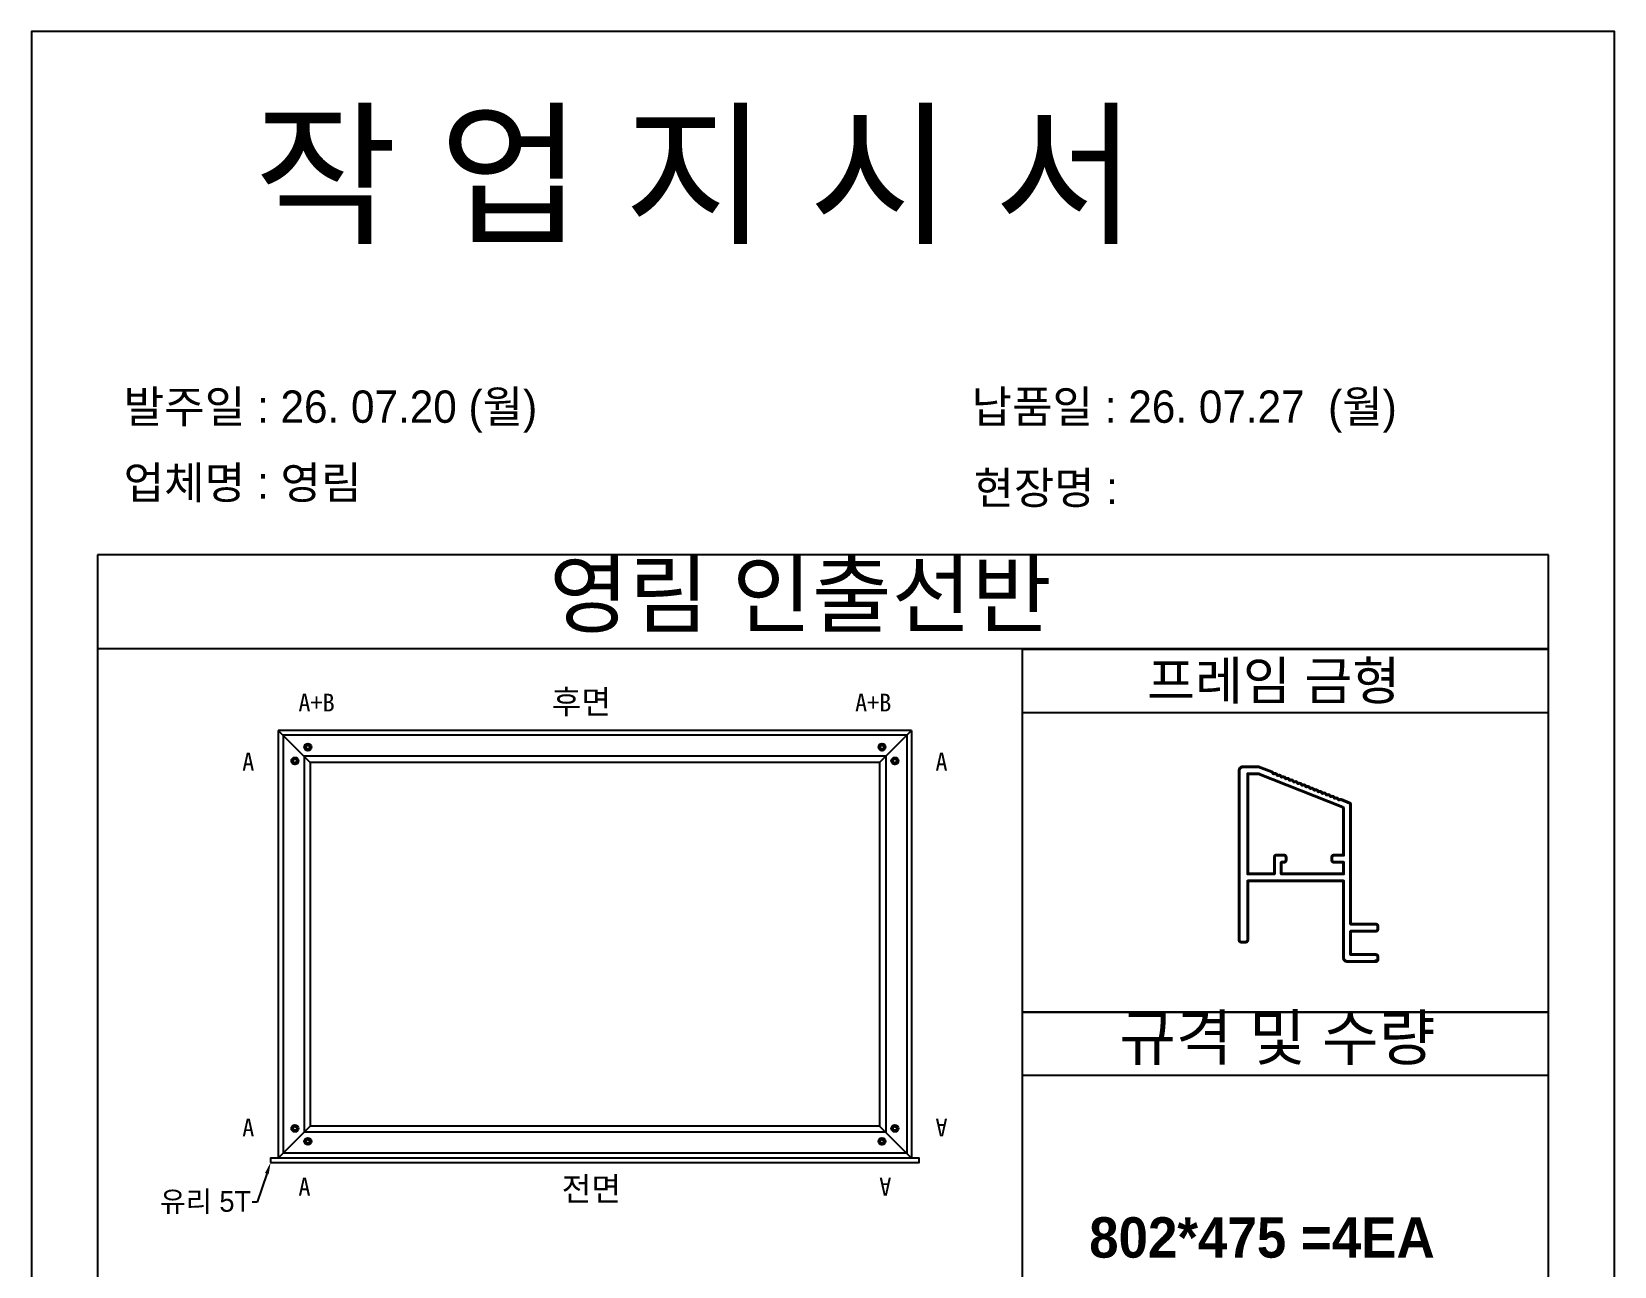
# Model space of a CAD drawing. Header units: millimetres. Extents: x -44117 to 256353, y -2095463 to 65325.
# Drawn here: x 94899 to 97570, y -1039914 to -1037831 of the extents above; entities that cross this region are included whole.
import ezdxf
from ezdxf import colors
from ezdxf.entities.mleader import LeaderData, LeaderLine
from ezdxf.math import Vec2, Vec3

# ---------------------------------------------------------------- set-up
doc = ezdxf.new("R2010")
doc.units = ezdxf.units.MM
doc.header["$LTSCALE"] = 10
for name, color, linetype in [('02 Glass', 4, 'Continuous'), ('02 Profile', 3, 'Continuous'), ('A', 1, 'Continuous')]:
    doc.layers.add(name, color=color, linetype=linetype)
doc.layers.add('1', color=2, linetype='Continuous', lineweight=40)
doc.layers.add('D', color=4, linetype='Continuous', lineweight=5)
doc.dimstyles.get("Standard").update_dxf_attribs({"dimtxt": 0.18, "dimasz": 0.18, "dimexe": 0.18, "dimexo": 0.0625, "dimgap": 0.09, "dimtad": 0, "dimtih": 1, "dimtoh": 1, "dimdec": 4, "dimzin": 0, "dimdsep": 46, "dimtxsty": 'Standard', "dimcen": 0.09, "dimadec": 0, "dimazin": 0, "dimtfac": 1, "dimtdec": 4, "dimtofl": 0, "dimtmove": 0, "dimatfit": 3, "dimfxl": 0, "dimtolj": 1, "dimtzin": 0, "dimarcsym": 0})
pattern_1 = [(45, (80925.2729, -1036376.05), (-0.67351921, 0.67351921), [])]
pattern_2 = [(45, (80947.0229, -1036352.8), (-0.67351921, 0.67351921), [])]
pattern_3 = [(45, (81143.4179, -1035425.7717), (-0.67351921, 0.67351921), [])]
pattern_4 = [(45, (81165.1679, -1035402.5217), (-0.67351921, 0.67351921), [])]
pattern_5 = [(45, (64270.82, -1041668.3146), (-0.67351921, 0.67351921), [])]
pattern_6 = [(45, (64292.57, -1041646.5646), (-0.67351921, 0.67351921), [])]
pattern_7 = [(225, (110773.9321, -1042365.843), (0.67351921, -0.67351921), [])]
pattern_8 = [(225, (110752.1821, -1042387.593), (0.67351921, -0.67351921), [])]

# ---------------------------------------------------------------- blocks, each defined once
blk = doc.blocks.new('*D7949')
at = {"layer": 'D', "color": 0, "lineweight": -2}
for p, q in [((97169.6, -1039399.1), (97169.5, -1039398.9)), ((97169.8, -1039399.1), (97169.6, -1039399.1))]:
    blk.add_line(p, q, dxfattribs=at)
at = {"layer": 'D', "color": 0, "insert": (97170.4, -1039399.1), "char_height": 0.18, "attachment_point": 5, "bg_fill": 3, "box_fill_scale": 1.1, "bg_fill_color": 257, "bg_fill_transparency": 0}
blk.add_mtext('\\A1;R3.2877', dxfattribs=at)
at = {"layer": 'D', "color": 0, "lineweight": -2}
for p, q in [((97167.3, -1039396.2), (97167.4, -1039396.2)), ((97167.4, -1039396.3), (97167.4, -1039396.1))]:
    blk.add_line(p, q, dxfattribs=at)
at = {"layer": 'D', "color": 0}
blk.add_solid([(97169.5, -1039398.9), (97169.5, -1039398.9), (97169.4, -1039398.8)], dxfattribs=at)
at = {"layer": 'Defpoints', "color": 0}
for p in [(97167.4, -1039396.2), (97169.4, -1039398.8)]:
    blk.add_point(p, dxfattribs=at)

msp = doc.modelspace()

# ---------------------------------------------------------------- hatches: boundary and pattern name
at = {"layer": 'A'}
h = msp.add_hatch(dxfattribs=at)
h.set_pattern_fill('ANSI31', color=1, scale=0.3)
h.set_pattern_definition(pattern_2)
h.paths.add_polyline_path([(95359.23003, -1039037.64652, 1), (95371.23003, -1039037.64652, 1)])
h.paths.add_polyline_path([(95368.23003, -1039037.64652, -1), (95362.23003, -1039037.64652, -1)], flags=16)
h = msp.add_hatch(dxfattribs=at)
h.set_pattern_fill('ANSI31', color=1, scale=0.3)
h.set_pattern_definition(pattern_2)
h.paths.add_polyline_path([(95359.23003, -1039037.64652, 1), (95371.23003, -1039037.64652, 1)])
h.paths.add_polyline_path([(95368.23003, -1039037.64652, -1), (95362.23003, -1039037.64652, -1)], flags=16)
h = msp.add_hatch(dxfattribs=at)
h.set_pattern_fill('ANSI31', color=1, scale=0.3)
h.set_pattern_definition(pattern_4)
h.paths.add_polyline_path([(96339.97503, -1039037.64652, -1), (96327.97503, -1039037.64652, -1)])
h.paths.add_polyline_path([(96330.97503, -1039037.64652, 1), (96336.97503, -1039037.64652, 1)], flags=16)
h = msp.add_hatch(dxfattribs=at)
h.set_pattern_fill('ANSI31', color=1, scale=0.3)
h.set_pattern_definition(pattern_4)
h.paths.add_polyline_path([(96339.97503, -1039037.64652, -1), (96327.97503, -1039037.64652, -1)])
h.paths.add_polyline_path([(96330.97503, -1039037.64652, 1), (96336.97503, -1039037.64652, 1)], flags=16)
h = msp.add_hatch(dxfattribs=at)
h.set_pattern_fill('ANSI31', color=1, scale=0.3)
h.set_pattern_definition(pattern_1)
h.paths.add_polyline_path([(95337.48003, -1039060.89652, 1), (95349.48003, -1039060.89652, 1)])
h.paths.add_polyline_path([(95346.48003, -1039060.89652, -1), (95340.48003, -1039060.89652, -1)], flags=16)
h = msp.add_hatch(dxfattribs=at)
h.set_pattern_fill('ANSI31', color=1, scale=0.3)
h.set_pattern_definition(pattern_1)
h.paths.add_polyline_path([(95337.48003, -1039060.89652, 1), (95349.48003, -1039060.89652, 1)])
h.paths.add_polyline_path([(95346.48003, -1039060.89652, -1), (95340.48003, -1039060.89652, -1)], flags=16)
h = msp.add_hatch(dxfattribs=at)
h.set_pattern_fill('ANSI31', color=1, scale=0.3)
h.set_pattern_definition(pattern_3)
h.paths.add_polyline_path([(96361.72503, -1039060.89652, -1), (96349.72503, -1039060.89652, -1)])
h.paths.add_polyline_path([(96352.72503, -1039060.89652, 1), (96358.72503, -1039060.89652, 1)], flags=16)
h = msp.add_hatch(dxfattribs=at)
h.set_pattern_fill('ANSI31', color=1, scale=0.3)
h.set_pattern_definition(pattern_3)
h.paths.add_polyline_path([(96361.72503, -1039060.89652, -1), (96349.72503, -1039060.89652, -1)])
h.paths.add_polyline_path([(96352.72503, -1039060.89652, 1), (96358.72503, -1039060.89652, 1)], flags=16)
h = msp.add_hatch(dxfattribs=at)
h.set_pattern_fill('ANSI31', color=1, scale=0.3)
h.set_pattern_definition(pattern_5)
h.paths.add_polyline_path([(95337.48003, -1039680.99652, -1), (95349.48003, -1039680.99652, -1)])
h.paths.add_polyline_path([(95346.48003, -1039680.99652, 1), (95340.48003, -1039680.99652, 1)], flags=16)
h = msp.add_hatch(dxfattribs=at)
h.set_pattern_fill('ANSI31', color=1, scale=0.3)
h.set_pattern_definition(pattern_5)
h.paths.add_polyline_path([(95337.48003, -1039680.99652, -1), (95349.48003, -1039680.99652, -1)])
h.paths.add_polyline_path([(95346.48003, -1039680.99652, 1), (95340.48003, -1039680.99652, 1)], flags=16)
h = msp.add_hatch(dxfattribs=at)
h.set_pattern_fill('ANSI31', color=1, scale=0.3, angle=180)
h.set_pattern_definition(pattern_7)
h.paths.add_polyline_path([(96361.72503, -1039680.99652, 1), (96349.72503, -1039680.99652, 1)])
h.paths.add_polyline_path([(96352.72503, -1039680.99652, -1), (96358.72503, -1039680.99652, -1)], flags=16)
h = msp.add_hatch(dxfattribs=at)
h.set_pattern_fill('ANSI31', color=1, scale=0.3, angle=180)
h.set_pattern_definition(pattern_7)
h.paths.add_polyline_path([(96361.72503, -1039680.99652, 1), (96349.72503, -1039680.99652, 1)])
h.paths.add_polyline_path([(96352.72503, -1039680.99652, -1), (96358.72503, -1039680.99652, -1)], flags=16)
h = msp.add_hatch(dxfattribs=at)
h.set_pattern_fill('ANSI31', color=1, scale=0.3)
h.set_pattern_definition(pattern_6)
h.paths.add_polyline_path([(95359.23003, -1039702.74652, -1), (95371.23003, -1039702.74652, -1)])
h.paths.add_polyline_path([(95368.23003, -1039702.74652, 1), (95362.23003, -1039702.74652, 1)], flags=16)
h = msp.add_hatch(dxfattribs=at)
h.set_pattern_fill('ANSI31', color=1, scale=0.3)
h.set_pattern_definition(pattern_6)
h.paths.add_polyline_path([(95359.23003, -1039702.74652, -1), (95371.23003, -1039702.74652, -1)])
h.paths.add_polyline_path([(95368.23003, -1039702.74652, 1), (95362.23003, -1039702.74652, 1)], flags=16)
h = msp.add_hatch(dxfattribs=at)
h.set_pattern_fill('ANSI31', color=1, scale=0.3, angle=180)
h.set_pattern_definition(pattern_8)
h.paths.add_polyline_path([(96339.97503, -1039702.74652, 1), (96327.97503, -1039702.74652, 1)])
h.paths.add_polyline_path([(96330.97503, -1039702.74652, -1), (96336.97503, -1039702.74652, -1)], flags=16)
h = msp.add_hatch(dxfattribs=at)
h.set_pattern_fill('ANSI31', color=1, scale=0.3, angle=180)
h.set_pattern_definition(pattern_8)
h.paths.add_polyline_path([(96339.97503, -1039702.74652, 1), (96327.97503, -1039702.74652, 1)])
h.paths.add_polyline_path([(96330.97503, -1039702.74652, -1), (96336.97503, -1039702.74652, -1)], flags=16)

# ---------------------------------------------------------------- linework, layer by layer
for p, q in [((97458.43565, -1038712.97818), (95010.52248, -1038712.97818)), ((97458.43565, -1038871.93358), (95010.52248, -1038871.93358)), ((96570.63114, -1038871.93358), (96570.63114, -1041496.01746))]:
    msp.add_line(p, q)
for points in [[(94899.2537, -1041607.28624), (97569.70443, -1041607.28624), (97569.70443, -1037830.50592), (94899.2537, -1037830.50592)], [(97458.52988, -1038872.67394), (96570.63114, -1038872.67394), (96570.63114, -1038979.30694), (97458.52988, -1038979.30694)], [(97458.52988, -1039484.60924), (96570.63114, -1039484.60924), (96570.63114, -1039591.24224), (97458.52988, -1039591.24224)]]:
    msp.add_lwpolyline(points, close=True)
msp.add_lwpolyline([(95010.52248, -1038712.97818), (95010.52248, -1041496.01746), (97458.43565, -1041496.01746), (97458.43565, -1038712.97818)])
at = {"layer": '02 Glass'}
msp.add_lwpolyline([(95302.53003, -1039738.44652), (96396.67503, -1039738.44652), (96396.67503, -1039730.94652), (95302.53003, -1039730.94652)], close=True, dxfattribs=at)
at = {"layer": '02 Profile'}
for p, q in [((96383.92503, -1039009.44652), (95315.28003, -1039009.44652)), ((95369.28003, -1039063.44652), (95315.28003, -1039009.44652)), ((95315.28003, -1039009.44652), (95315.28003, -1039730.94652)), ((95315.28003, -1039009.44652), (95369.28003, -1039063.44652)), ((96375.77521, -1039017.59634), (95323.42986, -1039017.59634)), ((95323.42986, -1039017.59634), (95323.42986, -1039722.79669)), ((96383.92503, -1039009.44652), (96329.92503, -1039063.44652)), ((96383.92503, -1039009.44652), (96329.92503, -1039063.44652)), ((96375.77521, -1039017.59634), (96375.77521, -1039722.79669)), ((96383.92503, -1039009.44652), (96383.92503, -1039730.94652)), ((96340.42503, -1039052.94652), (95358.78003, -1039052.94652)), ((95358.78003, -1039052.94652), (95358.78003, -1039687.44652)), ((96329.92503, -1039063.44652), (95369.28003, -1039063.44652)), ((95369.28003, -1039063.44652), (95369.28003, -1039676.94652)), ((96329.92503, -1039063.44652), (96329.92503, -1039676.94652)), ((96340.42503, -1039052.94652), (96340.42503, -1039687.44652)), ((95369.28003, -1039676.94652), (95315.28003, -1039730.94652)), ((95315.28003, -1039730.94652), (95369.28003, -1039676.94652)), ((96329.92503, -1039676.94652), (95369.28003, -1039676.94652)), ((96383.92503, -1039730.94652), (96329.92503, -1039676.94652)), ((96383.92503, -1039730.94652), (96329.92503, -1039676.94652)), ((96340.42503, -1039687.44652), (95358.78003, -1039687.44652)), ((96383.92503, -1039730.94652), (95315.28003, -1039730.94652)), ((96375.77521, -1039722.79669), (95323.42986, -1039722.79669))]:
    msp.add_line(p, q, dxfattribs=at)
at = {"layer": '1'}
msp.add_lwpolyline([(97111.53439, -1039139.14703), (96969.43262, -1039082.54714), (96951.02145, -1039082.54714), (96951.02145, -1039251.53574), (96996.06316, -1039251.53574), (96996.06316, -1039223.26138, -0.4142135624), (96999.35087, -1039219.97367), (97012.50174, -1039219.97367, -0.4142135624), (97015.78946, -1039223.26138), (97015.78946, -1039228.52173, -0.4142135624), (97012.50174, -1039231.80945), (97007.57017, -1039231.80945), (97007.57017, -1039251.53574), (97112.77708, -1039251.53574), (97112.77708, -1039231.80945), (97096.3385, -1039231.80945, -0.4142135624), (97093.05078, -1039228.52173), (97093.05078, -1039223.26138, -0.4142135624), (97096.3385, -1039219.97367), (97112.77708, -1039219.97367), (97112.77708, -1039140.97964, 0.3070783015)], format="xyb", close=True, dxfattribs=at)
at = {"layer": 'A'}
for p, q in [((95315.28003, -1039009.44652), (95368.68003, -1039062.84652)), ((96383.92503, -1039009.44652), (96330.52503, -1039062.84652)), ((95315.28003, -1039730.94652), (95368.68003, -1039677.54652)), ((96383.92503, -1039730.94652), (96330.52503, -1039677.54652))]:
    msp.add_line(p, q, dxfattribs=at)
at = {"layer": 'A', "color": 242, "true_color": 0xcd2027}
for centre, radius in [((95365.23003, -1039037.64652), 6), ((95365.23003, -1039037.64652), 6), ((95365.23003, -1039037.64652), 3), ((96333.97503, -1039037.64652), 6), ((96333.97503, -1039037.64652), 6), ((96333.97503, -1039037.64652), 3), ((95343.48003, -1039060.89652), 6), ((95343.48003, -1039060.89652), 6), ((95343.48003, -1039060.89652), 3), ((96355.72503, -1039060.89652), 6), ((96355.72503, -1039060.89652), 6), ((96355.72503, -1039060.89652), 3), ((95343.48003, -1039680.99652), 6), ((95343.48003, -1039680.99652), 6), ((95343.48003, -1039680.99652), 3), ((96355.72503, -1039680.99652), 6), ((96355.72503, -1039680.99652), 6), ((96355.72503, -1039680.99652), 3), ((95365.23003, -1039702.74652), 6), ((95365.23003, -1039702.74652), 6), ((95365.23003, -1039702.74652), 3), ((96333.97503, -1039702.74652), 6), ((96333.97503, -1039702.74652), 6), ((96333.97503, -1039702.74652), 3)]:
    msp.add_circle(centre, radius, dxfattribs=at)

# ---------------------------------------------------------------- texts
for s, width, gutter_width, heights, insert, char_height, attachment_point in [('{\\fGulim|b0|i0|c129|p50;작 업 지 시 서}', 4553.9528048, 17.21164, [-214.58863], (95274.68746, -1037975.25026), 192.7704086, 1), ('\\pt11;{\\fGulim|b0|i0|c129|p50;발주일 : 26. 07.20 (월)}', 5257.1634623, 19.86943, [54.84616], (95054.3898, -1038435.93992), 54.5217024, 1), ('{\\fGulim|b0|i0|c129|p50;납품일 : 26. 07.27  (월)}', 5257.1634623, 19.86943, [55.77782], (96484.9534, -1038435.93992), 54.5217024, 1), ('{\\fGulim|b0|i0|c129|p50;업체명 : 영림}', 5257.1634623, 19.86943, [57.40323], (95054.3898, -1038564.14727), 54.5217024, 1), ('{\\fGulim|b0|i0|c129|p50;현장명 :  }', 5221.1406308, 19.73328, [60.42093], (96488.75746, -1038573.2908), 54.1481119, 1), ('{\\fGulim|b0|i0|c129|p50;영림 인출선반}', 2538.6306726, 9.59474, [-119.91001], (95772.07228, -1038725.68932), 107.4611207, 1), ('{\\f굴림|b1|i0|c129|p50;프레임 금형}', 19448.9777018, 250.13109, [-71.72126], (96781.49979, -1038893.31018), 64.3194219, 1), ('{\\f굴림|b1|i0|c129|p50;후면}', 12072.7918459, 155.2668, [-44.36194], (95776.55154, -1038941.25058), 39.9257485, 1), ('A+B', 46.0503167, 116.00573, [-30], (95349.37287, -1038947.53409, -0.0857), 30, 1), ('A+B', 46.0503167, 116.00573, [-30], (96349.8322, -1038947.53409, -0.0857), 30, 3), ('A', 46.0503167, 116.00573, [-30], (95254.57064, -1039047.27968, -0.0857), 30, 1), ('A', 46.0503167, 116.00573, [-30], (96444.63443, -1039047.27968, -0.0857), 30, 3), ('{\\f굴림|b1|i0|c129|p50;규격 및 수량}', 23047.5408631, 296.4118, [-85.19319], (96734.14079, -1039489.5238), 76.220176, 1), ('A', 46.0503167, 116.00573, [-30], (95254.57064, -1039694.61335, -0.0857), 30, 7), ('A', 46.0503167, 116.00573, [-30], (95349.37287, -1039794.35895, -0.0857), 30, 7), ('{\\f굴림|b1|i0|c129|p50;전면}', 12072.7918459, 155.2668, [-43.09446], (95793.48948, -1039763.10902), 39.9257485, 1), ('{\\f굴림|b1|i0|c129|p50;802*475 =4EA}', 20631.3561005, 265.33752, [-70.30542], (96683.54962, -1039830.8498), 68.2296477, 1)]:
    msp.add_mtext_dynamic_manual_height_columns(s, width=width, gutter_width=gutter_width, heights=heights, dxfattribs=dict(insert=insert, char_height=char_height, attachment_point=attachment_point))
at = {"char_height": 30, "attachment_point": 1, "rotation": 180}
for insert in [(96444.63443, -1039694.61335, -0.0857), (96349.8322, -1039794.35895, -0.0857)]:
    msp.add_mtext_dynamic_manual_height_columns('A', width=46.0503167, gutter_width=116.00573, heights=[-30], dxfattribs=dict(at, insert=insert))

# ---------------------------------------------------------------- leaders
ml = msp.add_multileader_mtext('Standard')
ml.set_content('{\\fGulim|b0|i0|c129|p50;유리 5T}', color=256)
ml.set_leader_properties()
ml.build(insert=Vec2(0, 0))
ml.multileader.update_dxf_attribs({"arrow_head_size": 20})
ctx = ml.context
ctx.base_point, ctx.char_height, ctx.arrow_head_size, ctx.plane_origin = Vec3(95107.16194, -1039805.36533), 35, 20, Vec3(95302.53003, -1039738.44652)
ctx.text_align_type = 2
notes = []
notes.append((ctx, [(0, (1, 1, 0), (95279.48151, -1039805.36533), (-1, 0), 8, [(0, [(95302.53003, -1039738.44652)], 0, [])])]))
ctx.mtext.insert, ctx.mtext.alignment, ctx.mtext.flow_direction = Vec3(95269.48151, -1039786.67692), 3, 5
for ctx, leaders in notes:
    for number, flags, end, landing, length, lines in leaders:
        leader = LeaderData()
        leader.index, (leader.has_last_leader_line, leader.has_dogleg_vector, leader.attachment_direction) = number, flags
        leader.last_leader_point, leader.dogleg_vector, leader.dogleg_length = Vec3(end), Vec3(landing), length
        for number, points, colour, breaks in lines:
            line = LeaderLine()
            line.index, line.vertices, line.color, line.breaks = number, Vec3.list(points), colors.encode_raw_color(colour), breaks
            leader.lines.append(line)
        ctx.leaders.append(leader)

# ---------------------------------------------------------------- next in the draw order: dimensions: what is measured, and where the dimension line sits
at = {"layer": 'D'}
dim = msp.add_radius_dim(center=(97167.3531, -1039396.19526), mpoint=(97169.37588, -1039398.78706), dimstyle='Standard', override={"dimfxl": 13, "dimtfill": 1, "dimarcsym": 1}, dxfattribs=at)
dim.commit()
dim.dimension.update_dxf_attribs({"geometry": '*D7949', "text_midpoint": (97170.40737, -1039399.07086)})

# ---------------------------------------------------------------- next in the draw order: linework, layer by layer
msp.add_lwpolyline([(97458.52988, -1038872.67394), (96570.63114, -1038872.67394), (96570.63114, -1039484.60924), (97458.52988, -1039484.60924)], close=True)
at = {"layer": '1', "linetype": 'Continuous'}
msp.add_lwpolyline([(96936.55541, -1039077.28679, -0.4142135624), (96943.13085, -1039070.71136), (96943.13084, -1039070.71136), (96969.43262, -1039070.71136), (96991.61694, -1039079.54749, -0.2391202845), (96993.58351, -1039081.77921, 0.507244027), (96995.55511, -1039082.56451, -0.507244027), (97000.4841, -1039084.52775, 0.507244027), (97002.45569, -1039085.31305, -0.507244027), (97007.38468, -1039087.27629, 0.507244027), (97009.35628, -1039088.06159, -0.507244027), (97014.28527, -1039090.02483, 0.507244027), (97016.25686, -1039090.81013, -0.507244027), (97021.18585, -1039092.77337, 0.507244027), (97023.15745, -1039093.55867, -0.507244027), (97028.08644, -1039095.52191, 0.507244027), (97030.05804, -1039096.30721, -0.507244027), (97034.98703, -1039098.27045, 0.507244027), (97036.95862, -1039099.05575, -0.507244027), (97041.88761, -1039101.01899, 0.507244027), (97043.85921, -1039101.80429, -0.507244027), (97048.7882, -1039103.76753, 0.5072440269), (97050.75979, -1039104.55283, -0.507244027), (97055.68878, -1039106.51607, 0.507244027), (97057.66038, -1039107.30137, -0.507244027), (97062.58937, -1039109.26461, 0.507244027), (97064.56097, -1039110.04991, -0.507244027), (97069.48996, -1039112.01315, 0.507244027), (97071.46155, -1039112.79845, -0.507244027), (97076.39054, -1039114.76169, 0.507244027), (97078.36214, -1039115.54699, -0.507244027), (97083.29113, -1039117.51023, 0.507244027), (97085.26272, -1039118.29553, -0.507244027), (97090.19171, -1039120.25877, 0.507244027), (97092.16331, -1039121.04407, -0.507244027), (97097.0923, -1039123.00731, 0.507244027), (97099.0639, -1039123.79261, -0.5070859448), (97103.99247, -1039125.75425, 0.5106345368), (97105.97642, -1039126.53097, -0.2375027855), (97108.82399, -1039126.23168), (97123.37002, -1039132.02544, -0.3070783015), (97124.61271, -1039133.85805), (97124.61271, -1039336.35881), (97167.3531, -1039336.35881, -0.4142135624), (97170.64081, -1039339.64653), (97170.64081, -1039344.90688, -0.4142135624), (97167.3531, -1039348.1946), (97124.61271, -1039348.1946), (97124.61271, -1039387.6472), (97167.3531, -1039387.6472, -0.4142135624), (97170.64081, -1039390.93491), (97170.64081, -1039396.19526, -0.4142135624), (97167.3531, -1039399.48298), (97119.35247, -1039399.48298), (97119.35243, -1039399.48297, -0.4142135624), (97112.777, -1039392.90754), (97112.77692, -1039392.90753), (97112.77692, -1039263.37152), (96951.02145, -1039263.37152), (96951.02145, -1039363.31808, -0.4142135624), (96947.73373, -1039366.6058), (96939.84321, -1039366.6058, -0.4142135624), (96936.55549, -1039363.31808), (96936.55549, -1039077.28679)], format="xyb", dxfattribs=at)

doc.saveas('drawing.dxf')
